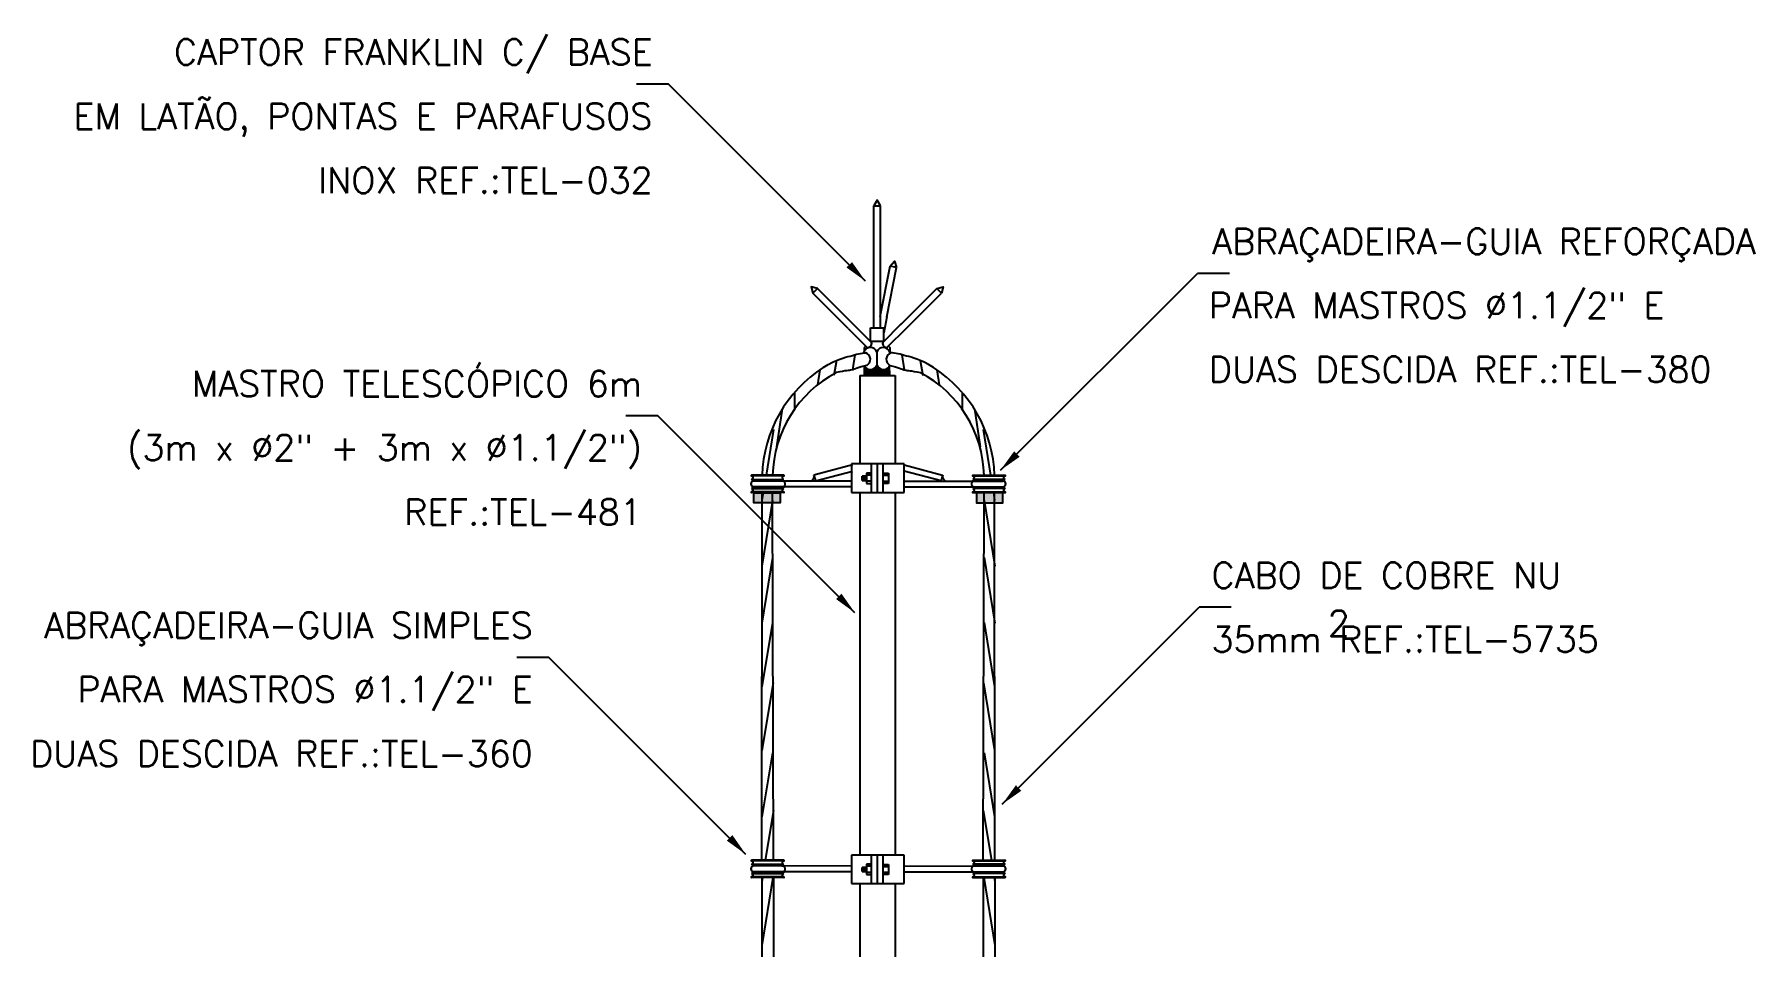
# Model space of a CAD drawing. Header units: millimetres. Extents: x -6160.2 to -6141.2, y -4696.6 to -4675.3.
# Drawn here: x -6156.35 to -6142.95, y -4682.44 to -4675.33 of the extents above; entities that cross this region are included whole.
import ezdxf
from ezdxf.enums import TextEntityAlignment as Align

# ---------------------------------------------------------------- set-up
doc = ezdxf.new("R2010")
doc.units = ezdxf.units.MM
doc.header["$LTSCALE"] = 10
doc.layers.add('Termotécnica', color=7, linetype='Continuous')
doc.styles.add('r80', font='romans.shx')

# ---------------------------------------------------------------- blocks, each defined once
blk = doc.blocks.new('*X2')
at = {"color": 0, "linetype": 'ByBlock'}
for p, q in [((387.028, 152.597), (387.028, 152.67)), ((387.041, 152.597), (387.041, 152.67)), ((387.053, 152.597), (387.053, 152.67)), ((387.066, 152.597), (387.066, 152.67)), ((387.078, 152.597), (387.078, 152.67))]:
    blk.add_line(p, q, dxfattribs=at)
blk = doc.blocks.new('*X6')
at = {"color": 0}
for p, q in [((221.636, 187.654), (221.658, 187.654)), ((221.636, 187.617), (221.696, 187.617)), ((221.636, 187.579), (221.76, 187.579)), ((221.636, 187.542), (222.576, 187.542)), ((221.636, 187.504), (222.576, 187.504)), ((221.969, 187.579), (222.25, 187.579)), ((222.033, 187.617), (222.187, 187.617)), ((222.072, 187.654), (222.148, 187.654)), ((222.099, 187.692), (222.121, 187.692)), ((222.46, 187.579), (222.576, 187.579)), ((222.523, 187.617), (222.576, 187.617)), ((222.562, 187.654), (222.576, 187.654)), ((221.636, 187.467), (222.576, 187.467)), ((221.636, 187.429), (222.576, 187.429)), ((221.636, 187.392), (222.576, 187.392))]:
    blk.add_line(p, q, dxfattribs=at)
blk = doc.blocks.new('*X9')
at = {"color": 0, "linetype": 'ByBlock'}
for p, q in [((387.028, 152.597), (387.028, 152.67)), ((387.041, 152.597), (387.041, 152.67)), ((387.053, 152.597), (387.053, 152.67)), ((387.066, 152.597), (387.066, 152.67)), ((387.078, 152.597), (387.078, 152.67))]:
    blk.add_line(p, q, dxfattribs=at)

msp = doc.modelspace()

# ---------------------------------------------------------------- linework, layer by layer
at = {"layer": 'Termotécnica', "color": 2}
for p, q in [((-6151.413, -4675.716), (-6151.663, -4675.716)), ((-6149.878, -4677.251), (-6151.413, -4675.716)), ((-6148.827, -4678.725), (-6147.291, -4677.19)), ((-6147.041, -4677.19), (-6147.291, -4677.19)), ((-6151.495, -4678.301), (-6151.745, -4678.301)), ((-6149.96, -4679.836), (-6151.495, -4678.301)), ((-6148.813, -4681.328), (-6147.278, -4679.793)), ((-6147.028, -4679.793), (-6147.278, -4679.793)), ((-6152.345, -4680.183), (-6152.595, -4680.183)), ((-6150.81, -4681.719), (-6152.345, -4680.183))]:
    msp.add_line(p, q, dxfattribs=at)
at = {"layer": 'Termotécnica', "color": 2, "ltscale": 5}
for p, q in [((-6149.813, -4677.615), (-6149.813, -4676.663)), ((-6149.761, -4677.615), (-6149.761, -4676.663)), ((-6149.763, -4677.525), (-6149.687, -4677.135)), ((-6149.711, -4677.528), (-6149.636, -4677.145)), ((-6150.013, -4677.62), (-6150.289, -4677.344)), ((-6149.972, -4677.588), (-6150.253, -4677.308)), ((-6149.603, -4677.588), (-6149.322, -4677.307)), ((-6149.562, -4677.62), (-6149.286, -4677.344)), ((-6149.831, -4677.729), (-6149.978, -4677.582)), ((-6149.838, -4677.718), (-6149.838, -4677.615)), ((-6149.838, -4677.615), (-6149.735, -4677.615)), ((-6149.744, -4677.729), (-6149.597, -4677.582)), ((-6149.711, -4677.528), (-6149.736, -4677.653)), ((-6149.736, -4677.718), (-6149.736, -4677.615)), ((-6150.013, -4677.62), (-6149.867, -4677.766)), ((-6149.838, -4677.718), (-6149.736, -4677.718)), ((-6149.562, -4677.62), (-6149.708, -4677.766)), ((-6149.89, -4677.802), (-6149.89, -4677.81)), ((-6149.876, -4677.757), (-6149.889, -4677.769)), ((-6149.889, -4677.769), (-6149.889, -4677.81)), ((-6149.789, -4677.799), (-6149.789, -4677.908)), ((-6149.699, -4677.757), (-6149.688, -4677.769)), ((-6149.688, -4677.769), (-6149.688, -4677.81)), ((-6149.886, -4677.979), (-6149.886, -4677.914)), ((-6149.692, -4677.978), (-6149.886, -4677.979)), ((-6149.693, -4677.917), (-6149.692, -4677.978)), ((-6149.688, -4677.909), (-6149.688, -4677.909)), ((-6149.987, -4678.675), (-6149.987, -4678.899)), ((-6149.831, -4678.899), (-6149.831, -4678.675)), ((-6149.786, -4678.675), (-6149.786, -4678.899)), ((-6149.786, -4678.675), (-6149.786, -4678.899)), ((-6149.742, -4678.675), (-6149.742, -4678.899)), ((-6149.577, -4678.898), (-6149.577, -4678.675)), ((-6150.515, -4678.764), (-6150.765, -4678.764)), ((-6150.765, -4678.796), (-6150.515, -4678.796)), ((-6150.752, -4678.809), (-6150.765, -4678.796)), ((-6150.529, -4678.809), (-6150.751, -4678.809)), ((-6150.529, -4678.809), (-6150.515, -4678.796)), ((-6150.28, -4678.763), (-6150.268, -4678.806)), ((-6149.277, -4678.763), (-6149.288, -4678.806)), ((-6149.041, -4678.764), (-6148.791, -4678.764)), ((-6148.791, -4678.796), (-6149.041, -4678.796)), ((-6149.027, -4678.809), (-6149.041, -4678.796)), ((-6149.027, -4678.809), (-6148.806, -4678.809)), ((-6148.804, -4678.809), (-6148.791, -4678.796)), ((-6150.752, -4678.854), (-6150.765, -4678.867)), ((-6150.765, -4678.867), (-6150.515, -4678.867)), ((-6150.515, -4678.898), (-6150.765, -4678.898)), ((-6150.529, -4678.854), (-6150.751, -4678.854)), ((-6150.686, -4681.765), (-6150.684, -4678.898)), ((-6150.594, -4681.765), (-6150.602, -4678.898)), ((-6150.529, -4678.854), (-6150.515, -4678.867)), ((-6149.027, -4678.854), (-6149.041, -4678.867)), ((-6148.791, -4678.867), (-6149.041, -4678.867)), ((-6149.041, -4678.898), (-6148.791, -4678.898)), ((-6149.027, -4678.854), (-6148.806, -4678.854)), ((-6148.962, -4681.765), (-6148.954, -4678.898)), ((-6148.87, -4681.765), (-6148.872, -4678.898)), ((-6148.804, -4678.854), (-6148.791, -4678.867)), ((-6150.515, -4681.765), (-6150.765, -4681.765)), ((-6149.987, -4681.724), (-6149.987, -4681.947)), ((-6149.831, -4681.947), (-6149.831, -4681.724)), ((-6149.786, -4681.724), (-6149.786, -4681.947)), ((-6149.786, -4681.724), (-6149.786, -4681.947)), ((-6149.742, -4681.724), (-6149.742, -4681.947)), ((-6149.577, -4681.947), (-6149.577, -4681.724)), ((-6149.041, -4681.765), (-6148.791, -4681.765)), ((-6150.752, -4681.809), (-6150.765, -4681.796)), ((-6150.765, -4681.796), (-6150.515, -4681.796)), ((-6150.752, -4681.854), (-6150.765, -4681.867)), ((-6150.765, -4681.867), (-6150.515, -4681.868)), ((-6150.515, -4681.899), (-6150.765, -4681.899)), ((-6150.529, -4681.809), (-6150.751, -4681.809)), ((-6150.529, -4681.854), (-6150.751, -4681.854)), ((-6150.686, -4681.899), (-6150.686, -4684.526)), ((-6150.529, -4681.809), (-6150.515, -4681.796)), ((-6150.529, -4681.854), (-6150.515, -4681.868)), ((-6149.027, -4681.809), (-6149.041, -4681.796)), ((-6148.791, -4681.796), (-6149.041, -4681.796)), ((-6149.027, -4681.854), (-6149.041, -4681.868)), ((-6148.791, -4681.867), (-6149.041, -4681.868)), ((-6149.041, -4681.899), (-6148.791, -4681.899)), ((-6149.027, -4681.809), (-6148.806, -4681.809)), ((-6149.027, -4681.854), (-6148.806, -4681.854)), ((-6148.87, -4681.899), (-6148.87, -4684.526)), ((-6148.804, -4681.809), (-6148.791, -4681.796)), ((-6148.804, -4681.854), (-6148.791, -4681.867))]:
    msp.add_line(p, q, dxfattribs=at)
at = {"layer": 'Termotécnica', "color": 1, "ltscale": 5}
for p, q in [((-6150.105, -4677.868), (-6150.124, -4677.987)), ((-6149.961, -4677.825), (-6149.98, -4677.943)), ((-6149.595, -4677.825), (-6149.576, -4677.943)), ((-6149.451, -4677.868), (-6149.432, -4677.987)), ((-6150.233, -4677.941), (-6150.252, -4678.059)), ((-6149.323, -4677.941), (-6149.304, -4678.059)), ((-6150.432, -4678.119), (-6150.432, -4678.249)), ((-6149.124, -4678.119), (-6149.124, -4678.249)), ((-6150.526, -4678.245), (-6150.571, -4678.542)), ((-6149.03, -4678.245), (-6148.985, -4678.542)), ((-6150.594, -4678.407), (-6150.653, -4678.764)), ((-6148.962, -4678.407), (-6148.904, -4678.764)), ((-6150.515, -4678.769), (-6150.765, -4678.769)), ((-6149.904, -4678.771), (-6149.879, -4678.771)), ((-6149.904, -4678.804), (-6149.904, -4678.771)), ((-6149.903, -4678.771), (-6149.904, -4678.804)), ((-6149.871, -4678.804), (-6149.904, -4678.804)), ((-6149.904, -4678.804), (-6149.871, -4678.804)), ((-6149.871, -4678.771), (-6149.903, -4678.771)), ((-6149.898, -4678.771), (-6149.898, -4678.804)), ((-6149.892, -4678.771), (-6149.892, -4678.804)), ((-6149.887, -4678.771), (-6149.887, -4678.804)), ((-6149.881, -4678.771), (-6149.881, -4678.804)), ((-6149.879, -4678.771), (-6149.871, -4678.771)), ((-6149.877, -4678.772), (-6149.877, -4678.804)), ((-6149.877, -4678.772), (-6149.877, -4678.804)), ((-6149.871, -4678.747), (-6149.871, -4678.827)), ((-6149.833, -4678.747), (-6149.871, -4678.747)), ((-6149.832, -4678.762), (-6149.871, -4678.762)), ((-6149.832, -4678.811), (-6149.871, -4678.811)), ((-6149.832, -4678.811), (-6149.871, -4678.811)), ((-6149.742, -4678.748), (-6149.7, -4678.748)), ((-6149.742, -4678.748), (-6149.7, -4678.748)), ((-6149.742, -4678.764), (-6149.7, -4678.764)), ((-6149.7, -4678.764), (-6149.742, -4678.764)), ((-6149.742, -4678.812), (-6149.7, -4678.812)), ((-6149.7, -4678.812), (-6149.742, -4678.812)), ((-6149.7, -4678.748), (-6149.7, -4678.828)), ((-6149.7, -4678.748), (-6149.7, -4678.828)), ((-6149.041, -4678.769), (-6148.791, -4678.769)), ((-6150.515, -4678.894), (-6150.765, -4678.894)), ((-6150.675, -4678.898), (-6150.685, -4678.959)), ((-6149.871, -4678.827), (-6149.832, -4678.827)), ((-6149.7, -4678.828), (-6149.742, -4678.828)), ((-6149.7, -4678.828), (-6149.742, -4678.828)), ((-6149.041, -4678.894), (-6148.791, -4678.894)), ((-6148.882, -4678.898), (-6148.872, -4678.959)), ((-6150.602, -4678.961), (-6150.686, -4679.473)), ((-6148.954, -4678.961), (-6148.87, -4679.473)), ((-6150.602, -4679.404), (-6150.686, -4679.916)), ((-6148.954, -4679.404), (-6148.87, -4679.916)), ((-6150.602, -4679.911), (-6150.685, -4680.412)), ((-6148.954, -4679.911), (-6148.872, -4680.412)), ((-6150.598, -4680.381), (-6150.685, -4680.909)), ((-6148.958, -4680.381), (-6148.872, -4680.909)), ((-6150.602, -4680.927), (-6150.685, -4681.427)), ((-6148.954, -4680.927), (-6148.872, -4681.427)), ((-6150.595, -4681.377), (-6150.659, -4681.765)), ((-6148.961, -4681.377), (-6148.897, -4681.765)), ((-6150.515, -4681.769), (-6150.765, -4681.769)), ((-6149.041, -4681.769), (-6148.791, -4681.769)), ((-6150.515, -4681.894), (-6150.765, -4681.894)), ((-6150.599, -4681.899), (-6150.686, -4682.429)), ((-6150.681, -4681.899), (-6150.686, -4681.933)), ((-6149.904, -4681.82), (-6149.879, -4681.82)), ((-6149.904, -4681.853), (-6149.904, -4681.82)), ((-6149.903, -4681.82), (-6149.904, -4681.853)), ((-6149.871, -4681.853), (-6149.904, -4681.853)), ((-6149.904, -4681.853), (-6149.871, -4681.853)), ((-6149.871, -4681.82), (-6149.903, -4681.82)), ((-6149.898, -4681.82), (-6149.898, -4681.853)), ((-6149.892, -4681.82), (-6149.892, -4681.853)), ((-6149.887, -4681.82), (-6149.887, -4681.853)), ((-6149.881, -4681.82), (-6149.881, -4681.853)), ((-6149.879, -4681.82), (-6149.871, -4681.82)), ((-6149.877, -4681.82), (-6149.877, -4681.852)), ((-6149.877, -4681.82), (-6149.877, -4681.852)), ((-6149.871, -4681.796), (-6149.871, -4681.875)), ((-6149.833, -4681.796), (-6149.871, -4681.796)), ((-6149.832, -4681.811), (-6149.871, -4681.811)), ((-6149.832, -4681.86), (-6149.871, -4681.86)), ((-6149.832, -4681.86), (-6149.871, -4681.86)), ((-6149.871, -4681.875), (-6149.832, -4681.875)), ((-6149.742, -4681.797), (-6149.7, -4681.797)), ((-6149.742, -4681.797), (-6149.7, -4681.797)), ((-6149.742, -4681.813), (-6149.7, -4681.813)), ((-6149.7, -4681.813), (-6149.742, -4681.813)), ((-6149.742, -4681.861), (-6149.7, -4681.861)), ((-6149.7, -4681.861), (-6149.742, -4681.861)), ((-6149.7, -4681.876), (-6149.742, -4681.876)), ((-6149.7, -4681.876), (-6149.742, -4681.876)), ((-6149.7, -4681.797), (-6149.7, -4681.876)), ((-6149.7, -4681.797), (-6149.7, -4681.876)), ((-6149.041, -4681.894), (-6148.791, -4681.894)), ((-6148.957, -4681.899), (-6148.87, -4682.429)), ((-6148.875, -4681.899), (-6148.87, -4681.933))]:
    msp.add_line(p, q, dxfattribs=at)
at = {"layer": 'Termotécnica', "color": 3, "linetype": 'ByBlock', "ltscale": 5}
for p, q in [((-6149.923, -4677.985), (-6149.647, -4677.985)), ((-6149.923, -4677.985), (-6149.923, -4678.675)), ((-6149.647, -4677.985), (-6149.647, -4678.675)), ((-6149.923, -4678.899), (-6149.923, -4681.724)), ((-6149.647, -4678.898), (-6149.647, -4681.724)), ((-6149.923, -4681.947), (-6149.923, -4684.198)), ((-6149.647, -4681.947), (-6149.647, -4684.198))]:
    msp.add_line(p, q, dxfattribs=at)
at = {"layer": 'Termotécnica', "color": 3, "ltscale": 5}
for p, q in [((-6149.979, -4678.682), (-6150.28, -4678.763)), ((-6149.913, -4678.675), (-6149.987, -4678.675)), ((-6149.786, -4678.675), (-6149.922, -4678.675)), ((-6149.636, -4678.675), (-6149.786, -4678.675)), ((-6149.577, -4678.675), (-6149.636, -4678.675)), ((-6149.577, -4678.682), (-6149.277, -4678.763)), ((-6149.979, -4678.809), (-6150.529, -4678.809)), ((-6150.268, -4678.806), (-6149.979, -4678.731)), ((-6149.288, -4678.806), (-6149.577, -4678.731)), ((-6149.577, -4678.809), (-6149.027, -4678.809)), ((-6149.979, -4678.854), (-6150.529, -4678.854)), ((-6149.987, -4678.899), (-6149.913, -4678.899)), ((-6149.922, -4678.899), (-6149.786, -4678.899)), ((-6149.786, -4678.899), (-6149.636, -4678.898)), ((-6149.636, -4678.898), (-6149.577, -4678.898)), ((-6149.577, -4678.854), (-6149.027, -4678.854)), ((-6149.913, -4681.724), (-6149.987, -4681.724)), ((-6149.786, -4681.724), (-6149.922, -4681.724)), ((-6149.636, -4681.724), (-6149.786, -4681.724)), ((-6149.577, -4681.724), (-6149.636, -4681.724)), ((-6149.979, -4681.81), (-6150.529, -4681.809)), ((-6149.979, -4681.854), (-6150.529, -4681.854)), ((-6149.577, -4681.81), (-6149.027, -4681.809)), ((-6149.577, -4681.854), (-6149.027, -4681.854)), ((-6149.987, -4681.947), (-6149.913, -4681.947)), ((-6149.922, -4681.947), (-6149.786, -4681.947)), ((-6149.786, -4681.947), (-6149.636, -4681.947)), ((-6149.636, -4681.947), (-6149.577, -4681.947))]:
    msp.add_line(p, q, dxfattribs=at)
at = {"layer": 'Termotécnica', "color": 2, "linetype": 'ByBlock', "ltscale": 5}
for p, q in [((-6150.594, -4681.899), (-6150.594, -4684.526)), ((-6148.962, -4681.899), (-6148.962, -4684.526))]:
    msp.add_line(p, q, dxfattribs=at)
at = {"layer": 'Termotécnica', "color": 2, "ltscale": 5}
for points in [[(-6149.761, -4676.664), (-6149.788, -4676.619), (-6149.814, -4676.664)], [(-6149.636, -4677.145), (-6149.687, -4677.135), (-6149.653, -4677.096)], [(-6150.289, -4677.344), (-6150.253, -4677.308), (-6150.302, -4677.294)], [(-6149.286, -4677.344), (-6149.322, -4677.307), (-6149.273, -4677.294)], [(-6150.544, -4678.901), (-6150.544, -4678.979), (-6150.747, -4678.979), (-6150.747, -4678.901)], [(-6149.012, -4678.901), (-6149.012, -4678.979), (-6148.809, -4678.979), (-6148.809, -4678.901)]]:
    msp.add_lwpolyline(points, close=True, dxfattribs=at)
for points in [[(-6149.838, -4677.718), (-6149.84, -4677.72)], [(-6149.734, -4677.719), (-6149.736, -4677.718)], [(-6150.207, -4677.923), (-6150.168, -4677.9), (-6150.134, -4677.882), (-6150.105, -4677.869), (-6150.078, -4677.858), (-6150.055, -4677.85), (-6150.035, -4677.844), (-6150.016, -4677.839), (-6149.998, -4677.835), (-6149.98, -4677.83), (-6149.964, -4677.826), (-6149.948, -4677.821), (-6149.932, -4677.818), (-6149.917, -4677.814), (-6149.902, -4677.812), (-6149.889, -4677.81), (-6149.876, -4677.81)], [(-6149.349, -4677.923), (-6149.388, -4677.9), (-6149.422, -4677.882), (-6149.452, -4677.869), (-6149.478, -4677.858), (-6149.501, -4677.85), (-6149.522, -4677.844), (-6149.541, -4677.839), (-6149.558, -4677.835), (-6149.576, -4677.83), (-6149.592, -4677.826), (-6149.609, -4677.821), (-6149.624, -4677.818), (-6149.639, -4677.814), (-6149.654, -4677.812), (-6149.667, -4677.81), (-6149.681, -4677.81)], [(-6149.869, -4677.908), (-6149.892, -4677.914), (-6149.912, -4677.919), (-6149.928, -4677.925), (-6149.943, -4677.93), (-6149.955, -4677.934), (-6149.966, -4677.938), (-6149.976, -4677.941), (-6149.985, -4677.943), (-6149.994, -4677.945), (-6150.003, -4677.946), (-6150.013, -4677.947), (-6150.025, -4677.949), (-6150.04, -4677.951), (-6150.058, -4677.954), (-6150.079, -4677.958), (-6150.106, -4677.964)], [(-6149.687, -4677.908), (-6149.664, -4677.914), (-6149.645, -4677.919), (-6149.628, -4677.925), (-6149.613, -4677.93), (-6149.601, -4677.934), (-6149.59, -4677.938), (-6149.58, -4677.941), (-6149.571, -4677.943), (-6149.562, -4677.945), (-6149.553, -4677.946), (-6149.543, -4677.947), (-6149.531, -4677.949), (-6149.516, -4677.951), (-6149.499, -4677.954), (-6149.477, -4677.958), (-6149.45, -4677.964)]]:
    msp.add_lwpolyline(points, dxfattribs=at)
for centre, radius, start, end in [((-6149.859, -4677.737), 0.0298, 255.3196, 16.1831), ((-6149.715, -4677.737), 0.0298, 163.834, 284.6975), ((-6149.84, -4677.822), 0.0542, 20.2254, 157.802), ((-6149.893, -4677.86), 0.0534, 296.9764, 71.0531), ((-6149.74, -4677.822), 0.0542, 20.2254, 157.802), ((-6149.663, -4677.86), 0.0534, 108.9469, 243.0236), ((-6149.645, -4678.797), 1.039, 122.7173, 178.1778), ((-6149.678, -4678.784), 0.924, 117.57, 178.7953), ((-6149.839, -4677.884), 0.0559, 205.7803, 212.3471), ((-6149.839, -4677.884), 0.0559, 212.7906, 334.8777), ((-6149.738, -4677.884), 0.0559, 205.7803, 324.505), ((-6149.738, -4677.884), 0.0559, 324.8365, 334.8777), ((-6149.878, -4678.784), 0.924, 1.2047, 62.43), ((-6149.911, -4678.797), 1.039, 1.8222, 57.2827), ((-6150.749, -4678.831), 0.0224, 94.0698, 265.9132), ((-6150.766, -4678.767), 0.0025, 63.4264, 296.5565), ((-6150.767, -4678.782), 0.0135, 277.1165, 82.8665), ((-6150.526, -4678.831), 0.0225, 262.8665, 97.1165), ((-6150.514, -4678.782), 0.0135, 97.1165, 262.8665), ((-6150.514, -4678.767), 0.0025, 243.4264, 116.5565), ((-6149.03, -4678.831), 0.0225, 82.8835, 277.1335), ((-6149.042, -4678.767), 0.0025, 63.4435, 296.5736), ((-6149.043, -4678.782), 0.0135, 277.1335, 82.8835), ((-6148.807, -4678.831), 0.0224, 274.0868, 85.9302), ((-6148.789, -4678.782), 0.0135, 97.1335, 262.8835), ((-6148.79, -4678.767), 0.0025, 243.4435, 116.5736), ((-6150.767, -4678.896), 0.0025, 63.4264, 296.5565), ((-6150.767, -4678.88), 0.0135, 277.1165, 82.8665), ((-6150.514, -4678.881), 0.0135, 97.1165, 262.8665), ((-6150.514, -4678.896), 0.0025, 243.4264, 116.5565), ((-6149.042, -4678.896), 0.0025, 63.4435, 296.5736), ((-6149.043, -4678.881), 0.0135, 277.1335, 82.8835), ((-6148.789, -4678.88), 0.0135, 97.1335, 262.8835), ((-6148.79, -4678.896), 0.0025, 243.4435, 116.5736), ((-6150.766, -4681.767), 0.0025, 63.4264, 296.5565), ((-6150.767, -4681.783), 0.0135, 277.1165, 82.8665), ((-6150.514, -4681.783), 0.0135, 97.1165, 262.8665), ((-6150.514, -4681.767), 0.0025, 243.4264, 116.5565), ((-6149.042, -4681.767), 0.0025, 63.4435, 296.5736), ((-6149.043, -4681.783), 0.0135, 277.1335, 82.8835), ((-6148.789, -4681.783), 0.0135, 97.1335, 262.8835), ((-6148.79, -4681.767), 0.0025, 243.4435, 116.5736), ((-6150.749, -4681.832), 0.0224, 94.0698, 265.9132), ((-6150.767, -4681.896), 0.0025, 63.4264, 296.5565), ((-6150.767, -4681.881), 0.0135, 277.1165, 82.8665), ((-6150.526, -4681.832), 0.0225, 262.8665, 97.1165), ((-6150.514, -4681.881), 0.0135, 97.1165, 262.8665), ((-6150.514, -4681.897), 0.0025, 243.4264, 116.5565), ((-6149.03, -4681.832), 0.0225, 82.8835, 277.1335), ((-6149.042, -4681.897), 0.0025, 63.4435, 296.5736), ((-6149.043, -4681.881), 0.0135, 277.1335, 82.8835), ((-6148.807, -4681.832), 0.0224, 274.0868, 85.9302), ((-6148.789, -4681.881), 0.0135, 97.1335, 262.8835), ((-6148.79, -4681.896), 0.0025, 243.4435, 116.5736)]:
    msp.add_arc(centre, radius, start, end, dxfattribs=at)
at = {"layer": 'Termotécnica', "color": 1, "ltscale": 5}
for centre, start, end in [((-6150.316, -4678.773), 284.6814, 15.3772), ((-6149.24, -4678.773), 164.6228, 255.3186)]:
    msp.add_arc(centre, 0.0375, start, end, dxfattribs=at)
at = {"layer": 'Termotécnica', "color": 2}
for points in [[(-6149.983, -4677.102), (-6150.026, -4677.144), (-6149.878, -4677.251)], [(-6148.677, -4678.62), (-6148.72, -4678.577), (-6148.827, -4678.725)], [(-6150.065, -4679.687), (-6150.107, -4679.729), (-6149.96, -4679.836)], [(-6148.664, -4681.223), (-6148.706, -4681.18), (-6148.813, -4681.328)], [(-6150.915, -4681.569), (-6150.958, -4681.612), (-6150.81, -4681.719)]]:
    msp.add_solid(points, dxfattribs=at)
at = {"layer": 'Termotécnica', "color": 2, "ltscale": 5}
for points in [[(-6150.544, -4678.901), (-6150.747, -4678.901), (-6150.544, -4678.979), (-6150.747, -4678.979)], [(-6149.012, -4678.901), (-6148.809, -4678.901), (-6149.012, -4678.979), (-6148.809, -4678.979)]]:
    msp.add_solid(points, dxfattribs=at)

# ---------------------------------------------------------------- block references
at = {"layer": 'Termotécnica', "color": 2, "ltscale": 5, "xscale": 0.2058812132735617, "yscale": 0.2058812132735511, "zscale": 0.04117624265471435, "rotation": 0.008515691375337418}
msp.add_blockref('*X6', (-6195.511, -4716.562), dxfattribs=at)
at = {"layer": 'Termotécnica', "color": 1, "ltscale": 5, "xscale": 0.4465472515156559, "yscale": 0.4465472515156762, "zscale": 0.08930945030313234}
for name, p, rotation in [('*X9', (-6322.72, -4746.971), 0.008515691361021227), ('*X2', (-6322.72, -4750.02), 0.00851569136685602)]:
    msp.add_blockref(name, p, dxfattribs=dict(at, rotation=rotation))

# ---------------------------------------------------------------- texts
at = {"layer": 'Termotécnica', "color": 2, "style": 'r80'}
for s, p in [('CAPTOR FRANKLIN C/ BASE', (-6151.537, -4675.565)), ('EM LATÃO, PONTAS E PARAFUSOS', (-6151.539, -4676.065)), ('INOX REF.:TEL-032', (-6151.536, -4676.565)), ('MASTRO TELESCÓPICO 6m', (-6151.62, -4678.151)), ('(3m x %%c2" + 3m x %%c1.1/2")', (-6151.62, -4678.648)), ('REF.:TEL-481', (-6151.62, -4679.151)), ('ABRAÇADEIRA-GUIA SIMPLES', (-6152.471, -4680.033)), ('PARA MASTROS %%c1.1/2" E', (-6152.47, -4680.533)), ('DUAS DESCIDA REF.:TEL-360', (-6152.47, -4681.033))]:
    msp.add_text(s, height=0.2, dxfattribs=at).set_placement(p, align=Align.RIGHT)
for s, p in [('ABRAÇADEIRA-GUIA REFORÇADA', (-6147.177, -4677.04)), ('PARA MASTROS %%c1.1/2" E', (-6147.203, -4677.54)), ('DUAS DESCIDA REF.:TEL-380', (-6147.203, -4678.039)), ('CABO DE COBRE NU', (-6147.182, -4679.644)), ('2', (-6146.276, -4680.017)), ('35mm REF.:TEL-5735', (-6147.182, -4680.143))]:
    msp.add_text(s, height=0.2, dxfattribs=at).set_placement(p)

doc.saveas('drawing.dxf')
